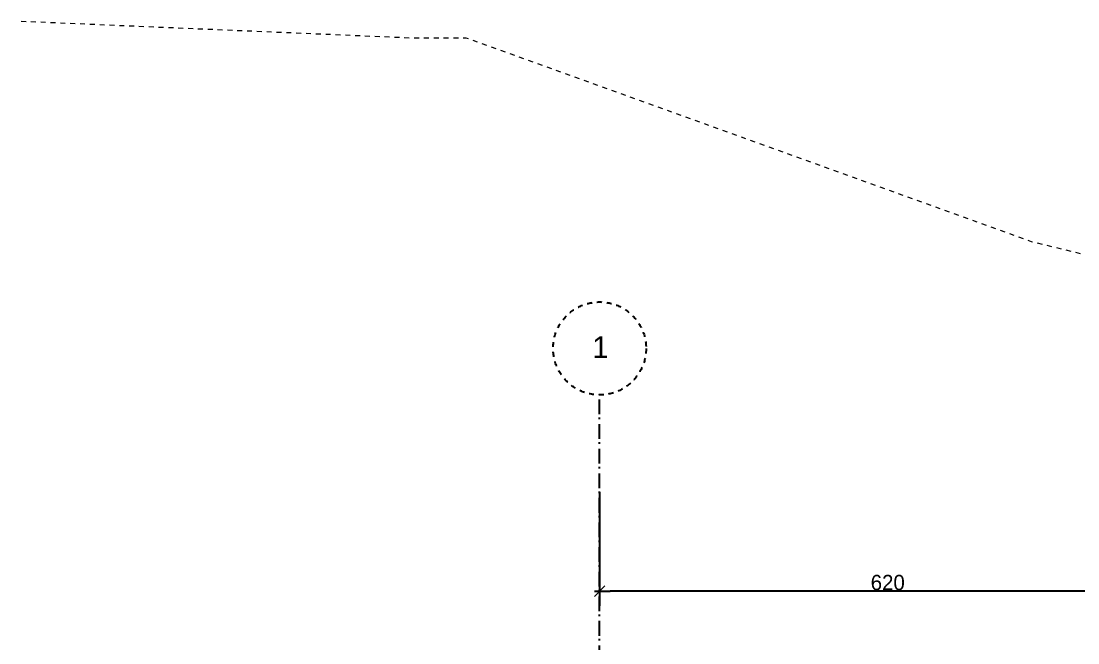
# Model space of a CAD drawing. Header units: centimetres. Extents: x -35664 to 50682, y -23001 to 23705.
# Drawn here: x 3213 to 4350, y -11446 to -10777 of the extents above; entities that cross this region are included whole.
import ezdxf

# ---------------------------------------------------------------- set-up
doc = ezdxf.new("R2010")
doc.units = ezdxf.units.CM
doc.linetypes.add('Style de ligne -6', pattern=[1.04164, 0.625, -0.20828, 0.06943, -0.13893])
doc.linetypes.add('VW-01', pattern=[0.41656, 0.20828, -0.20828])
doc.layers.get('0').update_dxf_attribs({"color": 252})
for name, color, linetype in [('B Général', 252, 'Continuous'), ('C ANNOTATIONS-cotation', 252, 'Continuous'), ('prlm-Coupe', 252, 'Continuous')]:
    doc.layers.add(name, color=color, linetype=linetype)
doc.styles.add('Eurostile', font='Eurosti.TTF')
doc.dimstyles.new('Arch', dxfattribs={"dimtxt": 16.471002, "dimasz": 11.224121, "dimexe": 15.875, "dimexo": 7.9375, "dimgap": 0.15875, "dimtad": 1, "dimdec": 1, "dimtxsty": 'Eurostile', "dimblk": 'A 90.VW_SLASH-1', "dimblk1": 'A 90.VW_SLASH-1', "dimblk2": 'A 90.VW_SLASH-1', "dimcen": 0, "dimdle": 7.9375, "dimazin": 0, "dimtfac": 1, "dimtdec": 1, "dimtix": 1, "dimtmove": 0, "dimatfit": 0, "dimldrblk": 'A 90.VW_FILLEDARROW-1', "dimfxl": 1, "dimfrac": 2, "dimtolj": 1, "dimarcsym": 0})

# ---------------------------------------------------------------- blocks, each defined once
blk = doc.blocks.new('B 90.VW_SLASH-1')
at = {"linetype": 'ByBlock', "lineweight": -2}
blk.add_line((0.5, 0), (-1, 0), dxfattribs=at)
at = {"linetype": 'Continuous', "lineweight": 20, "flags": 128}
blk.add_lwpolyline([(0.5, 0.5), (-0.5, -0.5)], dxfattribs=at)
blk = doc.blocks.new('*D802')
at = {"layer": 'C ANNOTATIONS-cotation', "linetype": 'Continuous', "lineweight": -2, "transparency": 16777216}
for p, q in [((-3204.9, 1306.6), (-3204.9, 1134.1)), ((-3824.9, 1256.4), (-3824.9, 1134.1)), ((-3216.1, 1150), (-3813.6, 1150))]:
    blk.add_line(p, q, dxfattribs=at)
at = {"layer": 'C ANNOTATIONS-cotation', "lineweight": -2, "transparency": 16777216, "xscale": 11.22412109375, "yscale": 11.22412109375, "zscale": 11.22412109375, "rotation": 180}
blk.add_blockref('B 90.VW_SLASH-1', (-3824.9, 1150), dxfattribs=at)
at = {"layer": 'C ANNOTATIONS-cotation', "lineweight": -2, "transparency": 16777216, "xscale": 11.22412109375, "yscale": 11.22412109375, "zscale": 11.22412109375}
blk.add_blockref('B 90.VW_SLASH-1', (-3204.9, 1150), dxfattribs=at)
at = {"layer": 'C ANNOTATIONS-cotation', "transparency": 16777216, "insert": (-3514.9, 1159.2), "char_height": 16.45, "attachment_point": 5, "style": 'Eurostile'}
blk.add_mtext('\\A1;620', dxfattribs=at)
blk = doc.blocks.new('A 90.VW_FILLEDARROW-1')
at = {"linetype": 'Continuous'}
blk.add_hatch(color=250, dxfattribs=at).paths.add_polyline_path([(-1.41, 0.38), (0, 0), (-1.41, -0.38)])
at = {"linetype": 'Continuous', "flags": 128}
blk.add_lwpolyline([(-1.41, 0.38), (0, 0), (-1.41, -0.38)], close=True, dxfattribs=at)
blk = doc.blocks.new('A 90.VW_SLASH-1')
at = {"linetype": 'ByBlock', "lineweight": -2}
blk.add_line((0.5, 0), (-1, 0), dxfattribs=at)
at = {"linetype": 'Continuous', "lineweight": 20, "flags": 128}
blk.add_lwpolyline([(0.5, 0.5), (-0.5, -0.5)], dxfattribs=at)
blk = doc.blocks.new('B 90.axes 2')
at = {"layer": 'B Général', "linetype": 'Style de ligne -6', "ltscale": 25.4}
blk.add_line((-3824.862, -1173.254), (-3824.862, 1361.746), dxfattribs=at)
at = {"layer": 'B Général', "linetype": 'VW-01', "ltscale": 25.4}
blk.add_circle((-3824.862, 1411.07), 50, dxfattribs=at)
at = {"layer": 'B Général', "insert": (-3832.781, 1424.159), "char_height": 23.496, "attachment_point": 1, "line_spacing_factor": 0.895453, "style": 'Eurostile'}
blk.add_mtext('1', dxfattribs=at)
at = {"layer": 'C ANNOTATIONS-cotation', "linetype": 'Continuous'}
dim = blk.add_linear_dim(base=(-3824.862, 1150), p1=(-3204.865, 1314.533), p2=(-3824.862, 1264.38), dimstyle='Arch', override={"dimtxt": 16.446886, "dimgap": 1, "dimdec": 2, "dimpost": '<>', "dimtxsty": 'Eurostile', "dimclrd": 256, "dimclre": 256, "dimclrt": 256, "dimtmove": 2, "dimtfill": 0, "dimtfillclr": 0}, dxfattribs=at)
dim.commit()
dim.dimension.update_dxf_attribs({"geometry": '*D802', "text_midpoint": (-3514.863, 1159.223)})
blk = doc.blocks.new('A$C373B78D5')
at = {"layer": 'B Général', "linetype": 'VW-01', "lineweight": 18, "ltscale": 25.4, "flags": 128}
blk.add_lwpolyline([(-19898.4, 6695.9), (-19477.8, 6678), (-19419.8, 6678), (-18811.7, 6459), (-17388, 6109), (-17092.7, 6083), (-15975.5, 5817), (-15684.2, 5797), (-15459.7, 5736), (-14945.8, 5636), (-13908.7, 5450), (-13283.7, 5348), (-12877.7, 5210), (-12466.6, 5204), (-12263.9, 5176.7), (-12214, 5176.7)], dxfattribs=at)
at = {"layer": 'B Général'}
blk.add_blockref('B 90.axes 2', (-15451.1, 4932.8), dxfattribs=at)

msp = doc.modelspace()

# ---------------------------------------------------------------- block references
at = {"layer": 'prlm-Coupe'}
msp.add_blockref('A$C373B78D5', (23111.623, -17472.851), dxfattribs=at)

doc.saveas('drawing.dxf')
